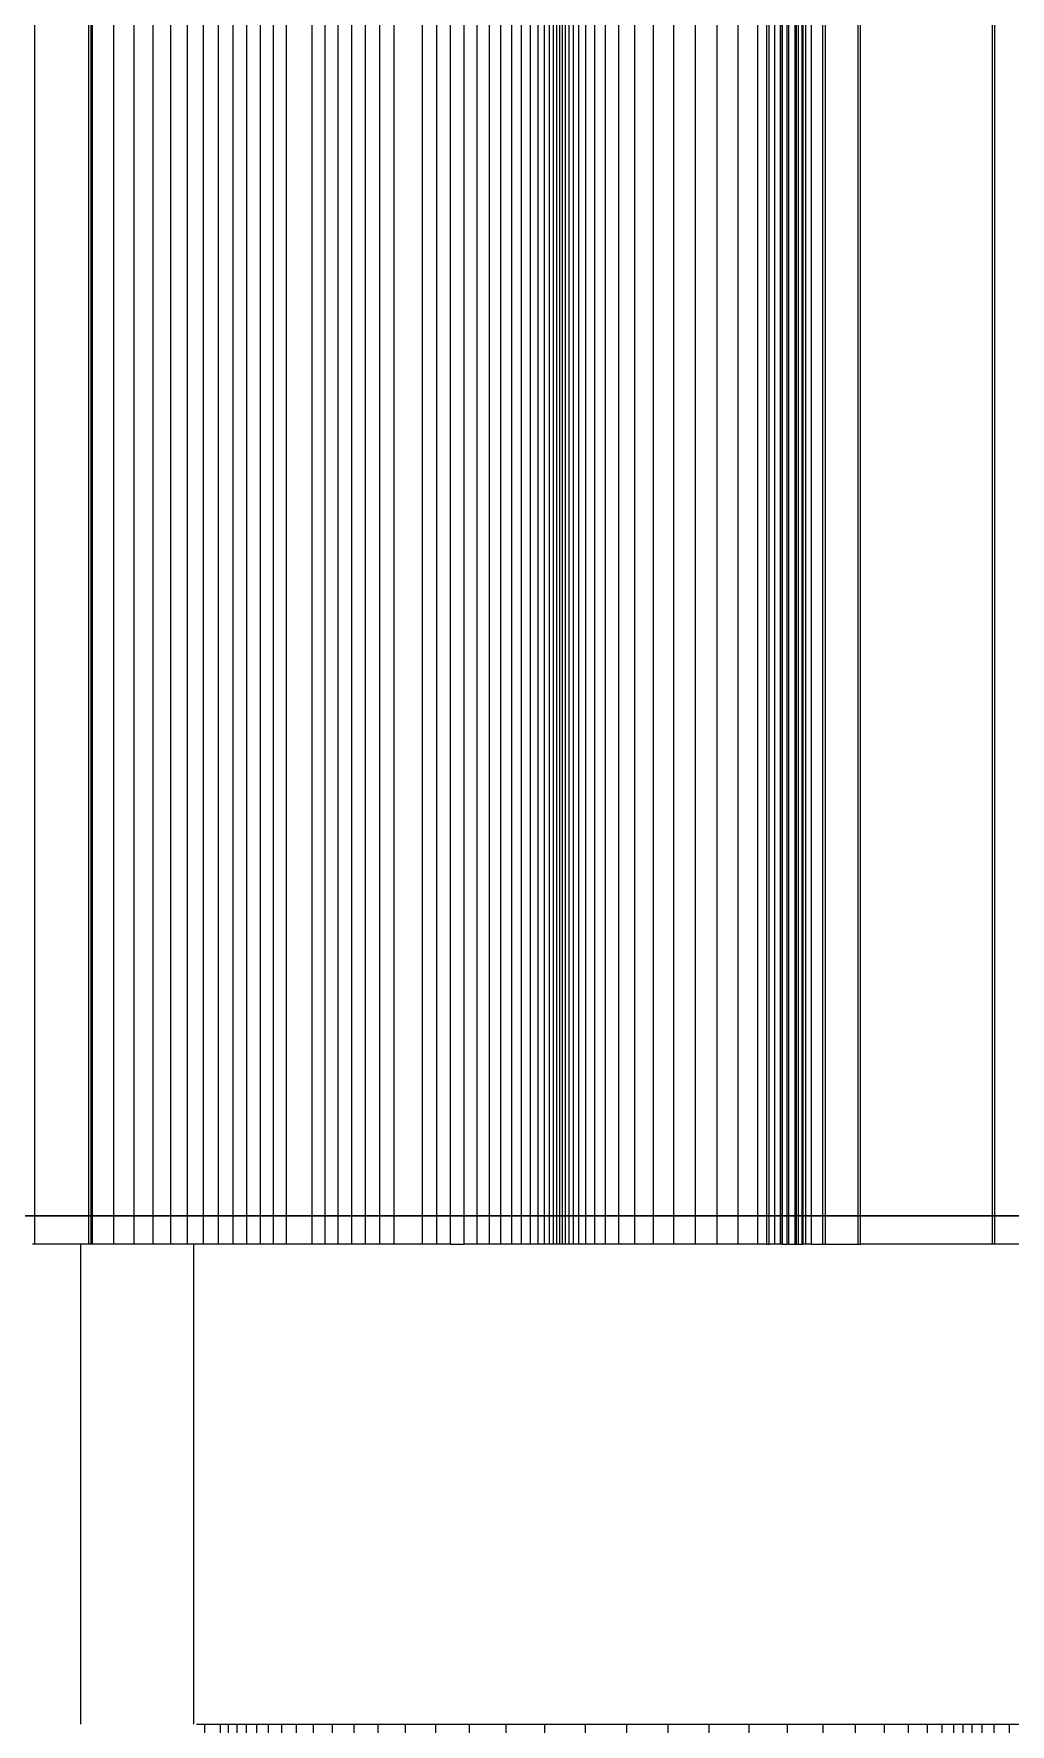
# Model space of a CAD drawing. Extents: x -20.4 to 13.4, y -9.4 to 9.8.
# Drawn here: x -8.343 to -6.614, y -6.375 to -3.382 of the extents above; entities that cross this region are included whole.
import ezdxf

# ---------------------------------------------------------------- set-up
doc = ezdxf.new("R2010")
doc.units = 0
doc.linetypes.add('CENTER', pattern=[50.8, 31.75, -6.35, 6.35, -6.35])
doc.layers.get('0').update_dxf_attribs({"linetype": 'CONTINUOUS'})

msp = doc.modelspace()

# ---------------------------------------------------------------- linework, layer by layer
for p, q in [((-8.3409, -5.525), (-8.3409, -0.725)), ((-8.2454, -5.525), (-8.2454, -0.725)), ((-8.2413, -5.525), (-8.2413, -1.525)), ((-8.2391, -5.525), (-8.2391, -1.525)), ((-8.201, -5.525), (-8.201, -1.525)), ((-8.1654, -5.525), (-8.1654, -1.525)), ((-8.1319, -5.525), (-8.1319, -1.525)), ((-8.1003, -5.525), (-8.1003, -1.525)), ((-8.0706, -5.525), (-8.0706, -1.525)), ((-8.0424, -5.525), (-8.0424, -1.525)), ((-8.0157, -5.525), (-8.0157, -1.525)), ((-7.9901, -5.525), (-7.9901, -1.525)), ((-7.9655, -5.525), (-7.9655, -1.525)), ((-7.9416, -5.525), (-7.9416, -1.525)), ((-7.9184, -5.525), (-7.9184, -1.525)), ((-7.8956, -5.525), (-7.8956, -1.525)), ((-7.8502, -5.525), (-7.8502, -1.525)), ((-7.8273, -5.525), (-7.8273, -1.525)), ((-7.804, -5.525), (-7.804, -1.525)), ((-7.7801, -5.525), (-7.7801, -1.525)), ((-7.7556, -5.525), (-7.7556, -1.525)), ((-7.7305, -5.525), (-7.7305, -1.525)), ((-7.7052, -5.525), (-7.7052, -1.525)), ((-7.6545, -5.525), (-7.6545, -1.525)), ((-7.6295, -5.525), (-7.6295, -1.525)), ((-7.605, -5.525), (-7.605, -1.525)), ((-7.5812, -5.525), (-7.5812, -1.525)), ((-7.5582, -5.525), (-7.5582, -1.525)), ((-7.5364, -5.525), (-7.5364, -1.525)), ((-7.5158, -5.525), (-7.5158, -1.525)), ((-7.4967, -5.525), (-7.4967, -1.525)), ((-7.4792, -5.525), (-7.4792, -1.525)), ((-7.4637, -5.525), (-7.4637, -1.525)), ((-7.4501, -5.525), (-7.4501, -1.525)), ((-7.4389, -5.525), (-7.4389, -1.525)), ((-7.4299, -5.525), (-7.4299, -1.525)), ((-7.4227, -5.525), (-7.4227, -1.525)), ((-7.4169, -5.525), (-7.4169, -1.525)), ((-7.4117, -5.525), (-7.4117, -1.525)), ((-7.4068, -5.525), (-7.4068, -1.525)), ((-7.4015, -5.525), (-7.4015, -1.525)), ((-7.3952, -5.525), (-7.3952, -1.525)), ((-7.3875, -5.525), (-7.3875, -1.525)), ((-7.3777, -5.525), (-7.3777, -1.525)), ((-7.3653, -5.525), (-7.3653, -1.525)), ((-7.3498, -5.525), (-7.3498, -1.525)), ((-7.3306, -5.525), (-7.3306, -1.525)), ((-7.3072, -5.525), (-7.3072, -1.525)), ((-7.2789, -5.525), (-7.2789, -1.525)), ((-7.246, -5.525), (-7.246, -1.525)), ((-7.2097, -5.525), (-7.2097, -1.525)), ((-7.1715, -5.525), (-7.1715, -1.525)), ((-7.133, -5.525), (-7.133, -1.525)), ((-7.0958, -5.525), (-7.0958, -1.525)), ((-7.0612, -5.525), (-7.0612, -1.525)), ((-7.0453, -5.525), (-7.0453, -1.525)), ((-7.0411, -5.525), (-7.0411, -1.525)), ((-7.0309, -5.525), (-7.0309, -1.525)), ((-7.0211, -5.525), (-7.0211, -1.525)), ((-7.0181, -5.525), (-7.0181, -1.525)), ((-7.0172, -5.525), (-7.0172, -1.525)), ((-7.009, -5.525), (-7.009, -1.525)), ((-7.0064, -5.525), (-7.0064, -1.525)), ((-7.0063, -5.525), (-7.0063, -1.525)), ((-6.9947, -5.525), (-6.9947, -1.525)), ((-6.9927, -5.525), (-6.9927, -1.525)), ((-6.9891, -5.525), (-6.9891, -1.525)), ((-6.9823, -5.525), (-6.9823, -1.525)), ((-6.9806, -5.525), (-6.9806, -1.525)), ((-6.9762, -5.525), (-6.9762, -1.525)), ((-6.9663, -5.525), (-6.9663, -1.525)), ((-6.9457, -5.525), (-6.9457, -1.525)), ((-6.9415, -5.525), (-6.9415, -1.525)), ((-6.8834, -5.525), (-6.8834, -1.525)), ((-6.8793, -5.525), (-6.8793, -1.525)), ((-6.6454, -5.525), (-6.6454, -1.525)), ((-6.6412, -5.525), (-6.6412, -1.525)), ((-9.4077, -5.475), (-8.0077, -5.475)), ((-8.0327, -5.475), (-9.3077, -5.475)), ((-8.0327, -5.475), (-9.3077, -5.475)), ((-8.0327, -5.475), (-9.3077, -5.475)), ((-8.0077, -5.475), (-9.3077, -5.475)), ((-9.2077, -5.475), (-4.9077, -5.475)), ((-4.9077, -5.475), (-9.2077, -5.475)), ((-8.0327, -5.475), (-9.2077, -5.475)), ((-9.1977, -5.475), (-4.9177, -5.475)), ((-4.9177, -5.475), (-9.1977, -5.475)), ((-8.2577, -5.475), (-9.0577, -5.475)), ((-8.3037, -5.475), (-5.8616, -5.475)), ((-8.2077, -5.475), (-8.2577, -5.475)), ((-8.2577, -5.475), (-8.2077, -5.475)), ((-8.2077, -5.475), (-8.0077, -5.475)), ((-8.0077, -5.475), (-8.2077, -5.475)), ((-8.1977, -5.475), (-8.0177, -5.475)), ((-8.0177, -5.475), (-8.1977, -5.475)), ((-8.1386, -5.475), (-8.1555, -5.475)), ((-8.1555, -5.475), (-8.1386, -5.475)), ((-8.106, -5.475), (-8.1386, -5.475)), ((-8.1386, -5.475), (-8.106, -5.475)), ((-8.0598, -5.475), (-8.106, -5.475)), ((-8.106, -5.475), (-8.0598, -5.475)), ((-8.0033, -5.475), (-8.0598, -5.475)), ((-8.0598, -5.475), (-8.0033, -5.475)), ((-8.0327, -5.475), (-6.1327, -5.475)), ((-6.1327, -5.475), (-8.0327, -5.475)), ((-7.8077, -5.475), (-8.0077, -5.475)), ((-8.0077, -5.475), (-7.8077, -5.475)), ((-7.9403, -5.475), (-8.0033, -5.475)), ((-8.0033, -5.475), (-7.9403, -5.475)), ((-7.8177, -5.475), (-7.9977, -5.475)), ((-7.9977, -5.475), (-7.8177, -5.475)), ((-7.875, -5.475), (-7.9403, -5.475)), ((-7.9403, -5.475), (-7.875, -5.475)), ((-7.8777, -5.475), (-7.9377, -5.475)), ((-7.9327, -5.475), (-7.4327, -5.475)), ((-7.875, -5.475), (-7.812, -5.475)), ((-7.812, -5.475), (-7.875, -5.475)), ((-7.8563, -5.475), (-7.8631, -5.475)), ((-7.8631, -5.475), (-7.8563, -5.475)), ((-7.8433, -5.475), (-7.8563, -5.475)), ((-7.8563, -5.475), (-7.8433, -5.475)), ((-7.8248, -5.475), (-7.8433, -5.475)), ((-7.8433, -5.475), (-7.8248, -5.475)), ((-7.8022, -5.475), (-7.8248, -5.475)), ((-7.8248, -5.475), (-7.8022, -5.475)), ((-7.812, -5.475), (-7.7555, -5.475)), ((-7.7555, -5.475), (-7.812, -5.475)), ((-7.8077, -5.475), (-6.5077, -5.475)), ((-6.5077, -5.475), (-7.8077, -5.475)), ((-7.777, -5.475), (-7.8022, -5.475)), ((-7.8022, -5.475), (-7.777, -5.475)), ((-7.7977, -5.475), (-6.5177, -5.475)), ((-6.5177, -5.475), (-7.7977, -5.475)), ((-7.7509, -5.475), (-7.777, -5.475)), ((-7.777, -5.475), (-7.7509, -5.475)), ((-7.7555, -5.475), (-7.7093, -5.475)), ((-7.7093, -5.475), (-7.7555, -5.475)), ((-7.7257, -5.475), (-7.7509, -5.475)), ((-7.7509, -5.475), (-7.7257, -5.475)), ((-7.703, -5.475), (-7.7257, -5.475)), ((-7.7257, -5.475), (-7.703, -5.475)), ((-7.7093, -5.475), (-7.6767, -5.475)), ((-7.6767, -5.475), (-7.7093, -5.475)), ((-7.6846, -5.475), (-7.703, -5.475)), ((-7.703, -5.475), (-7.6846, -5.475)), ((-7.6715, -5.475), (-7.6846, -5.475)), ((-7.6846, -5.475), (-7.6715, -5.475)), ((-7.6767, -5.475), (-7.6598, -5.475)), ((-7.6598, -5.475), (-7.6767, -5.475)), ((-7.6648, -5.475), (-7.6715, -5.475)), ((-7.6715, -5.475), (-7.6648, -5.475)), ((-7.6063, -5.475), (-7.6131, -5.475)), ((-7.6131, -5.475), (-7.6063, -5.475)), ((-7.5933, -5.475), (-7.6063, -5.475)), ((-7.6063, -5.475), (-7.5933, -5.475)), ((-7.5748, -5.475), (-7.5933, -5.475)), ((-7.5933, -5.475), (-7.5748, -5.475)), ((-7.5522, -5.475), (-7.5748, -5.475)), ((-7.5748, -5.475), (-7.5522, -5.475)), ((-7.527, -5.475), (-7.5522, -5.475)), ((-7.5522, -5.475), (-7.527, -5.475)), ((-7.5009, -5.475), (-7.527, -5.475)), ((-7.527, -5.475), (-7.5009, -5.475)), ((-7.4757, -5.475), (-7.5009, -5.475)), ((-7.5009, -5.475), (-7.4757, -5.475)), ((-7.453, -5.475), (-7.4757, -5.475)), ((-7.4757, -5.475), (-7.453, -5.475)), ((-7.4346, -5.475), (-7.453, -5.475)), ((-7.453, -5.475), (-7.4346, -5.475)), ((-7.4215, -5.475), (-7.4346, -5.475)), ((-7.4346, -5.475), (-7.4215, -5.475)), ((-7.4327, -5.475), (-6.7327, -5.475)), ((-7.4148, -5.475), (-7.4215, -5.475)), ((-7.4215, -5.475), (-7.4148, -5.475)), ((-7.3563, -5.475), (-7.3631, -5.475)), ((-7.3631, -5.475), (-7.3563, -5.475)), ((-7.3433, -5.475), (-7.3563, -5.475)), ((-7.3563, -5.475), (-7.3433, -5.475)), ((-7.3248, -5.475), (-7.3433, -5.475)), ((-7.3433, -5.475), (-7.3248, -5.475)), ((-7.3022, -5.475), (-7.3248, -5.475)), ((-7.3248, -5.475), (-7.3022, -5.475)), ((-7.277, -5.475), (-7.3022, -5.475)), ((-7.3022, -5.475), (-7.277, -5.475)), ((-7.2509, -5.475), (-7.277, -5.475)), ((-7.277, -5.475), (-7.2509, -5.475)), ((-7.2257, -5.475), (-7.2509, -5.475)), ((-7.2509, -5.475), (-7.2257, -5.475)), ((-7.203, -5.475), (-7.2257, -5.475)), ((-7.2257, -5.475), (-7.203, -5.475)), ((-7.1846, -5.475), (-7.203, -5.475)), ((-7.203, -5.475), (-7.1846, -5.475)), ((-7.1715, -5.475), (-7.1846, -5.475)), ((-7.1846, -5.475), (-7.1715, -5.475)), ((-7.1648, -5.475), (-7.1715, -5.475)), ((-7.1715, -5.475), (-7.1648, -5.475)), ((-7.1063, -5.475), (-7.1131, -5.475)), ((-7.1131, -5.475), (-7.1063, -5.475)), ((-7.0933, -5.475), (-7.1063, -5.475)), ((-7.1063, -5.475), (-7.0933, -5.475)), ((-7.0748, -5.475), (-7.0933, -5.475)), ((-7.0933, -5.475), (-7.0748, -5.475)), ((-7.0522, -5.475), (-7.0748, -5.475)), ((-7.0748, -5.475), (-7.0522, -5.475)), ((-7.027, -5.475), (-7.0522, -5.475)), ((-7.0522, -5.475), (-7.027, -5.475)), ((-7.0009, -5.475), (-7.027, -5.475)), ((-7.027, -5.475), (-7.0009, -5.475)), ((-6.9757, -5.475), (-7.0009, -5.475)), ((-7.0009, -5.475), (-6.9757, -5.475)), ((-6.953, -5.475), (-6.9757, -5.475)), ((-6.9757, -5.475), (-6.953, -5.475)), ((-6.9346, -5.475), (-6.953, -5.475)), ((-6.953, -5.475), (-6.9346, -5.475)), ((-6.9215, -5.475), (-6.9346, -5.475)), ((-6.9346, -5.475), (-6.9215, -5.475)), ((-6.9148, -5.475), (-6.9215, -5.475)), ((-6.9215, -5.475), (-6.9148, -5.475)), ((-6.1327, -5.475), (-6.8827, -5.475)), ((-6.8827, -5.475), (-6.1327, -5.475)), ((-6.8563, -5.475), (-6.8631, -5.475)), ((-6.8631, -5.475), (-6.8563, -5.475)), ((-6.8433, -5.475), (-6.8563, -5.475)), ((-6.8563, -5.475), (-6.8433, -5.475)), ((-6.8248, -5.475), (-6.8433, -5.475)), ((-6.8433, -5.475), (-6.8248, -5.475)), ((-6.8022, -5.475), (-6.8248, -5.475)), ((-6.8248, -5.475), (-6.8022, -5.475)), ((-6.777, -5.475), (-6.8022, -5.475)), ((-6.8022, -5.475), (-6.777, -5.475)), ((-6.7509, -5.475), (-6.777, -5.475)), ((-6.777, -5.475), (-6.7509, -5.475)), ((-6.7257, -5.475), (-6.7509, -5.475)), ((-6.7509, -5.475), (-6.7257, -5.475)), ((-6.7327, -5.475), (-6.2327, -5.475)), ((-6.703, -5.475), (-6.7257, -5.475)), ((-6.7257, -5.475), (-6.703, -5.475)), ((-6.6846, -5.475), (-6.703, -5.475)), ((-6.703, -5.475), (-6.6846, -5.475)), ((-6.6715, -5.475), (-6.6846, -5.475)), ((-6.6846, -5.475), (-6.6715, -5.475)), ((-6.6648, -5.475), (-6.6715, -5.475)), ((-6.6715, -5.475), (-6.6648, -5.475)), ((-8.3409, -5.525), (-8.345, -5.525)), ((-8.2598, -5.525), (-8.3409, -5.525)), ((-8.2454, -5.525), (-8.2598, -5.525)), ((-8.2598, -6.375), (-8.2598, -5.525)), ((-8.2413, -5.525), (-8.2454, -5.525)), ((-8.2391, -5.525), (-8.2413, -5.525)), ((-8.201, -5.525), (-8.2391, -5.525)), ((-8.1654, -5.525), (-8.201, -5.525)), ((-8.1319, -5.525), (-8.1654, -5.525)), ((-8.1003, -5.525), (-8.1319, -5.525)), ((-8.0706, -5.525), (-8.1003, -5.525)), ((-8.0598, -5.525), (-8.0706, -5.525)), ((-8.0598, -6.375), (-8.0598, -5.525)), ((-8.0424, -5.525), (-8.0598, -5.525)), ((-8.0157, -5.525), (-8.0424, -5.525)), ((-7.9901, -5.525), (-8.0157, -5.525)), ((-7.9655, -5.525), (-7.9901, -5.525)), ((-7.9416, -5.525), (-7.9655, -5.525)), ((-7.9184, -5.525), (-7.9416, -5.525)), ((-7.8956, -5.525), (-7.9184, -5.525)), ((-7.8502, -5.525), (-7.8956, -5.525)), ((-7.8273, -5.525), (-7.8502, -5.525)), ((-7.804, -5.525), (-7.8273, -5.525)), ((-7.7801, -5.525), (-7.804, -5.525)), ((-7.7556, -5.525), (-7.7801, -5.525)), ((-7.7305, -5.525), (-7.7556, -5.525)), ((-7.7052, -5.525), (-7.7305, -5.525)), ((-7.6545, -5.525), (-7.7052, -5.525)), ((-7.6295, -5.525), (-7.6545, -5.525)), ((-7.605, -5.525), (-7.6295, -5.525)), ((-7.605, -5.525), (-7.5812, -5.525)), ((-7.5582, -5.525), (-7.5812, -5.525)), ((-7.5364, -5.525), (-7.5582, -5.525)), ((-7.5158, -5.525), (-7.5364, -5.525)), ((-7.4967, -5.525), (-7.5158, -5.525)), ((-7.4792, -5.525), (-7.4967, -5.525)), ((-7.4637, -5.525), (-7.4792, -5.525)), ((-7.4501, -5.525), (-7.4637, -5.525)), ((-7.4389, -5.525), (-7.4501, -5.525)), ((-7.4299, -5.525), (-7.4389, -5.525)), ((-7.4227, -5.525), (-7.4299, -5.525)), ((-7.4169, -5.525), (-7.4227, -5.525)), ((-7.4117, -5.525), (-7.4169, -5.525)), ((-7.4068, -5.525), (-7.4117, -5.525)), ((-7.4015, -5.525), (-7.4068, -5.525)), ((-7.3952, -5.525), (-7.4015, -5.525)), ((-7.3875, -5.525), (-7.3952, -5.525)), ((-7.3777, -5.525), (-7.3875, -5.525)), ((-7.3653, -5.525), (-7.3777, -5.525)), ((-7.3498, -5.525), (-7.3653, -5.525)), ((-7.3306, -5.525), (-7.3498, -5.525)), ((-7.3072, -5.525), (-7.3306, -5.525)), ((-7.2789, -5.525), (-7.3072, -5.525)), ((-7.246, -5.525), (-7.2789, -5.525)), ((-7.2097, -5.525), (-7.246, -5.525)), ((-7.1715, -5.525), (-7.2097, -5.525)), ((-7.133, -5.525), (-7.1715, -5.525)), ((-7.0958, -5.525), (-7.133, -5.525)), ((-7.0612, -5.525), (-7.0958, -5.525)), ((-7.0453, -5.525), (-7.0612, -5.525)), ((-7.0453, -5.525), (-7.0411, -5.525)), ((-7.0309, -5.525), (-7.0411, -5.525)), ((-7.0211, -5.525), (-7.0309, -5.525)), ((-7.0181, -5.525), (-7.0211, -5.525)), ((-7.0181, -5.525), (-7.0172, -5.525)), ((-7.0172, -5.525), (-7.009, -5.525)), ((-7.0064, -5.525), (-7.009, -5.525)), ((-7.0063, -5.525), (-7.0064, -5.525)), ((-7.0063, -5.525), (-6.9947, -5.525)), ((-6.9947, -5.525), (-6.9927, -5.525)), ((-6.9927, -5.525), (-6.9891, -5.525)), ((-6.9891, -5.525), (-6.9823, -5.525)), ((-6.9823, -5.525), (-6.9806, -5.525)), ((-6.9762, -5.525), (-6.9806, -5.525)), ((-6.9663, -5.525), (-6.9762, -5.525)), ((-6.9663, -5.525), (-6.9457, -5.525)), ((-6.9457, -5.525), (-6.9415, -5.525)), ((-6.9415, -5.525), (-6.8834, -5.525)), ((-6.8834, -5.525), (-6.8793, -5.525)), ((-6.6454, -5.525), (-6.8793, -5.525)), ((-6.6412, -5.525), (-6.6454, -5.525)), ((-6.5458, -5.525), (-6.6412, -5.525)), ((-8.0547, -6.375), (-8.0402, -6.375)), ((-8.0402, -7.375), (-8.0402, -6.375)), ((-8.0402, -6.375), (-8.0127, -6.375)), ((-8.0127, -6.375), (-7.9984, -6.375)), ((-8.0127, -7.375), (-8.0127, -6.375)), ((-7.9984, -6.375), (-7.9831, -6.375)), ((-7.9984, -7.375), (-7.9984, -6.375)), ((-7.9831, -6.375), (-7.9665, -6.375)), ((-7.9831, -7.375), (-7.9831, -6.375)), ((-7.9665, -6.375), (-7.9481, -6.375)), ((-7.9665, -7.375), (-7.9665, -6.375)), ((-7.9481, -6.375), (-7.9274, -6.375)), ((-7.9481, -7.375), (-7.9481, -6.375)), ((-7.9274, -6.375), (-7.9041, -6.375)), ((-7.9274, -7.375), (-7.9274, -6.375)), ((-7.9041, -6.375), (-7.8778, -6.375)), ((-7.9041, -7.375), (-7.9041, -6.375)), ((-7.8778, -6.375), (-7.8479, -6.375)), ((-7.8778, -7.375), (-7.8778, -6.375)), ((-7.8479, -6.375), (-7.8141, -6.375)), ((-7.8479, -7.375), (-7.8479, -6.375)), ((-7.8141, -6.375), (-7.7759, -6.375)), ((-7.8141, -7.375), (-7.8141, -6.375)), ((-7.7759, -6.375), (-7.733, -6.375)), ((-7.7759, -7.375), (-7.7759, -6.375)), ((-7.733, -6.375), (-7.6849, -6.375)), ((-7.733, -7.375), (-7.733, -6.375)), ((-7.6849, -6.375), (-7.6311, -6.375)), ((-7.6849, -7.375), (-7.6849, -6.375)), ((-7.6311, -6.375), (-7.5715, -6.375)), ((-7.6311, -7.375), (-7.6311, -6.375)), ((-7.5715, -6.375), (-7.5067, -6.375)), ((-7.5715, -7.375), (-7.5715, -6.375)), ((-7.5067, -6.375), (-7.4379, -6.375)), ((-7.5067, -7.375), (-7.5067, -6.375)), ((-7.4379, -6.375), (-7.3663, -6.375)), ((-7.4379, -7.375), (-7.4379, -6.375)), ((-7.3663, -6.375), (-7.2932, -6.375)), ((-7.3663, -7.375), (-7.3663, -6.375)), ((-7.2932, -6.375), (-7.2197, -6.375)), ((-7.2932, -7.375), (-7.2932, -6.375)), ((-7.2197, -6.375), (-7.147, -6.375)), ((-7.2197, -7.375), (-7.2197, -6.375)), ((-7.147, -6.375), (-7.0762, -6.375)), ((-7.147, -7.375), (-7.147, -6.375)), ((-7.0762, -6.375), (-7.0087, -6.375)), ((-7.0762, -7.375), (-7.0762, -6.375)), ((-7.0087, -6.375), (-6.9455, -6.375)), ((-7.0087, -7.375), (-7.0087, -6.375)), ((-6.9455, -6.375), (-6.8879, -6.375)), ((-6.9455, -7.375), (-6.9455, -6.375)), ((-6.8879, -6.375), (-6.8371, -6.375)), ((-6.8879, -7.375), (-6.8879, -6.375)), ((-6.8371, -6.375), (-6.7942, -6.375)), ((-6.8371, -7.375), (-6.8371, -6.375)), ((-6.7942, -6.375), (-6.7604, -6.375)), ((-6.7942, -7.375), (-6.7942, -6.375)), ((-6.7604, -6.375), (-6.7345, -6.375)), ((-6.7604, -7.375), (-6.7604, -6.375)), ((-6.7345, -6.375), (-6.7142, -6.375)), ((-6.7345, -7.375), (-6.7345, -6.375)), ((-6.7142, -6.375), (-6.6973, -6.375)), ((-6.7142, -7.375), (-6.7142, -6.375)), ((-6.6973, -6.375), (-6.6813, -6.375)), ((-6.6973, -7.375), (-6.6973, -6.375)), ((-6.6813, -6.375), (-6.6639, -6.375)), ((-6.6813, -7.375), (-6.6813, -6.375)), ((-6.6639, -6.375), (-6.6428, -6.375)), ((-6.6639, -7.375), (-6.6639, -6.375)), ((-6.6428, -6.375), (-6.6155, -6.375)), ((-6.6428, -7.375), (-6.6428, -6.375)), ((-6.6155, -6.375), (-6.5797, -6.375)), ((-6.6155, -7.375), (-6.6155, -6.375))]:
    msp.add_line(p, q)
at = {"linetype": 'CENTER'}
for q in [(3.9923, -5.475), (3.4923, -5.475), (3.9923, -5.475), (3.9923, -5.475), (3.9923, -5.475), (3.9923, -5.475)]:
    msp.add_line((-20.41, -5.475), q, dxfattribs=at)

doc.saveas('drawing.dxf')
